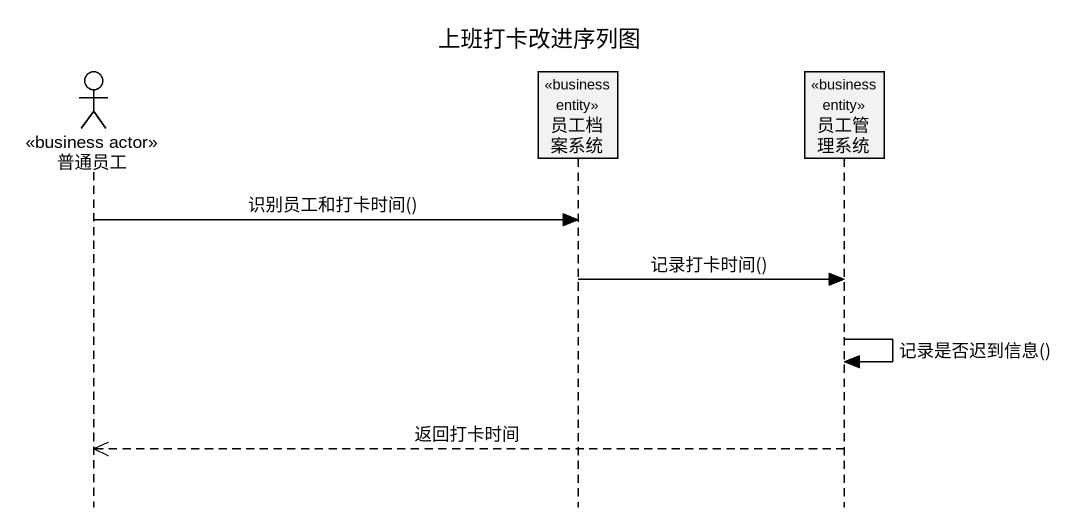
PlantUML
@startuml
title 上班打卡改进序列图
hide footbox
actor 普通员工 <<business actor>>
participant 员工档案系统 <<business entity>>
participant 员工管理系统 <<business entity>>

普通员工 -> 员工档案系统 : 识别员工和打卡时间()
员工档案系统 -> 员工管理系统 : 记录打卡时间()
员工管理系统 -> 员工管理系统 : 记录是否迟到信息()
员工管理系统 -->> 普通员工 : 返回打卡时间
@enduml
